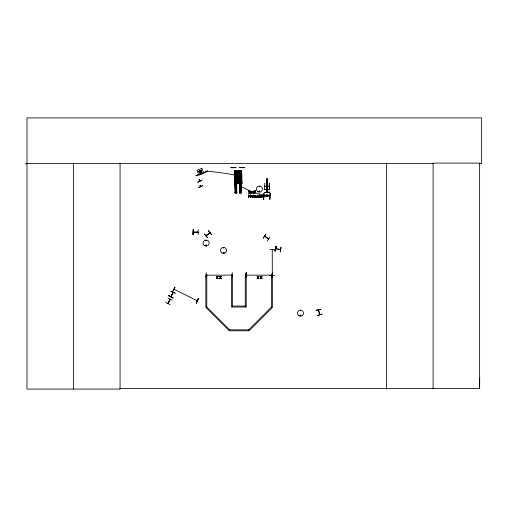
<?xml version="1.0" encoding="UTF-8"?>
<svg xmlns="http://www.w3.org/2000/svg" width="507" height="507" viewBox="0 0 507 507"><rect width="100%" height="100%" fill="white"/><g stroke="black" fill="none" stroke-linecap="round" stroke-linejoin="round"><path stroke-width="0.76" d="M479.28 163.628L481.65 163.628L481.65 117.916L26.985 117.916L26.985 389.084L120.134 389.084L120.07 388.552L479.628 388.552L479.698 378.748M206.583 235.47L206.127 235.787L206.425 235.311M209.556 233.207L209.797 232.713L206 235.641M209.987 232.878L209.606 233.1M264.717 236.313L268.583 239.063M268.685 238.924L264.774 236.085M272.227 249.64L272.468 307.008L271.53 307.008L248.684 329.848L229.627 329.848L228.961 330.513L206.121 307.673L206.786 307.008L206.786 274.705L205.842 274.705L205.842 307.008L206.786 307.008L229.627 329.848L229.627 330.792L248.684 330.792L248.684 329.848L249.349 330.513L272.196 307.673L271.53 307.008L271.53 274.705L272.468 274.705M272.158 274.978L271.619 275.149L272.424 275.073M205.88 240.502L206.317 240.755L205.962 240.4M206.412 245.426C205.956 244.165 205.608 246.453 206.463 245.35M206.603 245.35C205.386 246.77 205.88 243.949 206.552 245.236M223.302 247.91L223.828 247.841L223.34 247.967M224.037 252.689C222.655 254.216 223.568 250.921 223.948 252.904M259.166 186.506L259.609 186.76L259.254 186.405M258.969 191.234C259.78 192.92 260.034 190.068 259.045 191.139M300.74 310.721L300.258 310.518L300.695 310.772M300.157 315.43C301.133 314.543 300.467 316.292 300.233 315.576M300.955 315.43C299.738 316.85 300.233 314.029 300.905 315.316M200.595 170.479L201.406 172.551L200.132 173.267L200.411 171.493L200.221 171.93L200.658 172.12M276.201 246.339L275.003 251.041L276.169 246.332M275.022 251.047L275.96 246.294M275.2 251.085L276.131 246.326M280.504 249.571L275.808 248.867M272.196 275.143L272.417 275.567M318.478 309.999L319.683 314.695L318.656 310.005M170.846 296.608L173.134 292.482L172.722 292.735M171.233 296.348L171.043 296.76L173.128 292.438L170.979 296.785M172.748 292.799L172.893 292.444M167.874 303.49L168.324 303.078M170.187 299.339L168.045 303.522L170.238 299.25M240.552 183.61L240.299 183.09M201.025 171.353L201.628 170.073L200.449 173.141L198.56 171.284L201.628 170.073L200.449 173.141L200.132 172.253L201.133 171.86M170.827 296.715L171.277 296.297M167.899 303.446L170.035 299.155M223.283 252.524C223.492 253.899 224.29 251.738 223.289 252.613M235.977 183.103L235.85 182.983M240.559 183.109L240.229 183.078M170.865 291.335L175.333 293.223L170.891 291.272M172.703 291.36L174.858 287.019M172.887 291.449L175.023 287.101M174.414 289.592L173.977 289.408M196.754 300.74L197.267 300.803L196.792 300.784M196.196 303.072L198.357 298.737M165.783 302.445L170.111 304.618M172.279 300.271L167.975 298.053M193.256 232.054L198.104 232.054M169.991 299.206L169.984 299.751M263.228 238.094L265.896 234.038L263.285 238.132M270.047 237.023L267.278 240.996M259.172 191.209C260.484 190.74 258.779 192.387 259.28 191.107M223.771 252.892L223.365 252.892M206.748 275.168L206.305 275.143M206.406 275.168L232.25 275.143M246.263 274.978L246.757 275.143L246.218 275.143M280.441 249.539L275.859 248.607M198.072 232.263L193.306 232.225M209.885 232.916L206.127 235.787L209.949 232.821M208.618 230.666L211.558 234.513M207.528 237.625L204.372 233.942L207.477 237.669M206.349 245.73L206.019 245.775M199.935 170.815L200.297 170.669M199.688 171.125L200.69 170.732M200.962 171.423L199.961 171.816L199.593 170.878M201.406 172.551L200.404 172.944L198.56 171.284L200.132 173.267M200.392 173.743L202.147 173.052M206.577 171.36L201.742 173.502M195.968 175.631L202.198 173.179M196.013 175.758L206.679 171.613M316.153 310.341L320.906 309.378L316.146 310.316M316.197 310.512L320.899 309.346M235.666 183.61L235.685 183.09M231.813 274.927L232.25 274.978M223.492 252.41L223.821 252.543M238.886 170.682L241.687 170.644L241.833 183.762L239.031 183.807L238.886 170.682L239.089 183.807M234.481 172.012L236.902 171.987M239.089 172.012L241.516 171.987M234.488 172.9L236.915 172.874M239.101 172.9L241.522 172.874M234.507 174.237L236.927 174.205M239.114 174.237L241.535 174.205M234.513 175.416L236.934 175.39A230.723 159.432 -7.6 0 0 207.946 171.309M239.127 175.416L241.547 175.39M234.532 176.747L236.953 176.721M239.139 176.747L241.56 176.721M234.595 182.463L237.016 182.438M239.203 182.463L241.624 182.438M234.196 182.85L237.422 182.812M234.196 182.951L237.428 182.913M238.803 182.85L242.035 182.812M238.803 182.951L242.035 182.913M237.219 183.762L234.418 183.807L234.278 170.682L237.08 170.644L237.206 183.762L237.016 170.644M234.982 185.055L236.598 185.036M239.589 185.055L241.205 185.036M234.988 185.651L236.604 185.632M239.596 185.651L241.212 185.632M234.995 186.538L236.611 186.519M239.608 186.538L241.224 186.519A79.491 71.468 52.2 0 0 265.237 195.303M235.001 187.324L236.617 187.305M239.615 187.324L241.231 187.305M235.014 188.211L236.63 188.198M239.621 188.211L241.237 188.198M235.058 192.026L236.674 192.007M239.665 192.026L241.281 192.007M234.792 192.343L236.946 192.324M239.399 192.28L241.554 192.254M239.399 192.343L241.554 192.324M234.944 192.92L236.807 192.894L236.706 184.142L234.849 184.168L235.064 192.92M193.338 232.383L198.11 232.333M269.889 249.621L274.731 249.621M206.26 272.639L206.076 277.487M232.238 272.639L232.333 277.481M206.355 275.143L206.793 275.143M231.775 275.162L232.2 275.143M271.67 274.978L272.056 274.952M271.67 275.149L272.107 275.143L246.269 275.143M269.889 275.599L274.731 275.631M246.161 277.481L246.199 272.639L245.946 274.718M25.35 163.818L26.985 163.812M26.985 163.628L433.092 163.628M266.923 178.654L267.195 192.115L267.176 178.654M264.749 183.046L264.502 189.504L269.616 189.504L269.616 183.046L269.35 189.504M264.768 186.139L269.35 186.139M264.768 186.411L269.35 186.411M264.502 189.39L269.616 189.39M266.859 191.576L266.859 192.115L266.942 178.654M264.654 192.362L265.18 192.356M268.964 192.362L269.464 192.337M266.701 194.929L267.107 194.929M263.925 195.265L269.863 195.265M263.925 195.537L269.863 195.537M263.672 199.625L263.925 193.167L263.691 199.625M198.104 234.564L198.174 229.715M232.358 306.063L245.28 306.063M252.53 195.607L252.156 195.607A0.767 0.767 0 0 0 251.719 195.86L251.611 197.198L252.53 197.603A0.761 0.761 0 0 0 252.968 197.356L252.968 195.86M174.535 289.465L174.097 289.25L197.191 300.74M168.711 295.714L173.045 297.875M208.459 230.786L211.419 234.627M197.565 232.225L197.546 232.339M199.422 179.827L199.834 180.676L199.454 180.898L199.017 179.991L199.441 179.782L199.878 180.695L199.466 180.853L199.061 180.004M199.726 180.765L199.897 181.113M199.606 180.822L199.771 181.17M200.531 186.208L200.702 186.557M200.411 186.265L200.582 186.614M207.407 170.529L207.851 171.658M206.406 170.922L206.85 172.05M241.63 170.644L241.82 183.762M241.319 170.644L241.452 183.768M241.205 170.65L241.3 183.768M241.212 184.142L241.294 192.894L241.11 184.142M241.021 170.65L241.142 183.775M240.92 172.969L240.85 170.65L240.863 172.969M241.04 183.775L240.888 174.509L240.977 183.775M241.072 184.142L241.167 192.894M240.882 184.142L240.99 192.901L240.793 184.149M240.8 183.775L240.058 183.781M240.762 184.149L240.85 192.901M240.73 192.901L240.236 192.907M239.982 184.161L240.109 192.913M239.741 170.675L239.754 172.988M239.748 176.848L239.868 183.794M239.912 184.161L239.988 192.913M239.779 184.168L239.906 192.92M239.57 170.675L239.665 183.8M239.703 184.168L239.767 192.92M239.374 170.675L239.564 183.8M239.583 184.168L239.691 192.92M239.399 183.8L239.266 170.682L239.348 183.8M239.076 170.682L239.196 183.807M236.908 170.644L237.029 183.768M236.756 170.644L236.902 183.768L236.712 170.644M236.604 170.65L236.737 183.768M236.439 170.65L236.554 183.775L236.389 170.65M236.604 184.142L236.68 192.894M236.458 184.142L236.554 192.894M236.237 170.65L236.249 172.969M236.325 174.509L236.37 183.775M236.395 184.142L236.496 192.894M236.268 184.142L236.382 192.901M236.192 183.775L235.451 183.781M236.154 184.149L236.281 192.901M236.123 192.901L235.628 192.907M235.413 184.161L235.502 192.913M235.4 192.913L235.166 184.168M235.128 170.675L235.14 172.988M235.197 176.848L235.261 183.794M234.937 170.675L235.102 183.8M234.912 170.675L235.058 183.8M234.76 170.675L234.95 183.8M234.659 170.682L234.792 183.8M234.602 170.682L234.741 183.8M234.494 170.682L234.608 183.807M234.335 170.682L234.481 183.807M272.177 272.639L272.24 277.481M246.168 272.639L246.199 277.481M479.628 388.552L479.628 163.102L433.092 163.102L433.092 388.552M386.549 163.628L386.549 389.084M269.325 196.291L264.483 196.393M268.944 192.115L268.983 192.432M266.974 195.905L266.974 196.291M266.834 195.905L266.834 196.291M245.28 307.008L245.28 274.705L246.225 274.705L246.225 307.008L231.42 307.008L231.42 274.705L232.358 274.705L232.358 307.008M193.224 229.715L193.192 234.564M120.064 163.628L120.064 389.084M73.528 163.628L73.528 389.084M252.429 195.607A0.767 0.767 0 0 1 252.873 195.86M256.776 196.443C256.624 197.711 259.045 197.21 256.96 197.546A0.741 0.741 0 0 1 256.574 197.223L256.675 195.86L257.892 195.746L256.776 196.443M251.979 192.305C252.252 193.744 250.173 192.856 250.692 194.023L250.369 194.023L250.369 191.399L251.573 191.405L251.979 192.305M261.745 196.608L261.511 197.356A0.761 0.761 0 0 1 261.073 197.603L260.161 197.198L260.268 195.86A0.767 0.767 0 0 1 260.706 195.607L261.073 195.607A0.754 0.754 0 0 1 261.517 195.86L261.745 196.608M254.59 196.393L254.97 197.464L256.2 197.451L254.913 196.798L256.238 196.64L255.908 195.708L255.103 195.664L254.59 196.393M250.052 195.778L249.685 196.463L248.779 196.615L248.779 197.565L248.436 197.565L248.436 195.005L249.615 195.094L250.052 195.778M248.341 191.291C249.279 192.831 250.604 192.755 248.31 193.161C249.957 194.213 250.756 191.659 248.766 191.665C248.836 190.708 251.098 191.126 248.848 190.765A0.818 0.818 0 0 0 248.462 191.031L248.341 191.291M251.852 196.279C252.087 199.257 253.677 194.739 251.852 196.279M260.402 196.279C260.636 199.257 262.227 194.739 260.402 196.279M251.649 192.343C251.751 193.528 249.926 193.085 250.692 191.868L251.409 191.697L251.649 192.343M252.207 192.578L252.182 192.761A0.659 0.659 0 0 0 252.283 193.11L253.709 193.319L253.595 191.583L252.34 191.437L253.392 192.052L252.207 192.578M235.21 175.935C235.894 177.982 236.794 174.465 235.21 175.935M235.47 187.672C235.926 189.035 236.522 186.69 235.47 187.672M239.824 175.935C240.502 177.982 241.402 174.465 239.824 175.935M240.077 187.672C240.533 189.035 241.136 186.69 240.077 187.672M249.698 195.784L248.779 196.323L248.779 195.296L249.698 195.784M252.537 192.609L253.025 193.053L253.392 192.311L252.537 192.609M280.986 247.283L280.282 252.08L280.954 247.277M254.951 196.177C256.168 197.356 255.946 195.075 254.951 196.177M168.73 295.682L172.969 298.04L168.73 295.682M198.3 298.705L196.405 303.173L198.3 298.705M217.89 276.277L217.269 277.285L216.274 276.277L217.059 277.557L216.248 278.837L217.25 277.811L218.263 278.837L217.459 277.538L218.263 276.277L217.89 276.277M221.033 276.277L220.418 277.285L219.417 276.277L220.203 277.557L219.392 278.837L220.393 277.811L221.407 278.837L220.602 277.538L221.407 276.277L221.033 276.277M258.678 276.277L258.057 277.285L257.055 276.277L257.841 277.557L257.03 278.837L258.031 277.811L259.045 278.837L258.24 277.538L259.045 276.277L258.678 276.277M261.821 276.277L261.2 277.285L260.199 276.277L260.985 277.557L260.173 278.837L261.175 277.811L262.189 278.837L261.39 277.538L262.189 276.277L261.821 276.277M206.374 274.959L206.793 274.971L206.374 274.959M250.794 196.108L250.35 197.565L250.35 195.645L251.371 195.658L250.794 196.108M262.544 195.746L262.081 195.645L262.081 197.565L262.404 196.133L262.899 195.898L263.589 197.565L263.501 195.879L262.544 195.746M202.014 180.086L197.698 182.292L202.014 180.086M200.246 185.226L199.821 185.429L200.259 186.342L200.683 186.132L200.246 185.226M202.819 185.53L198.503 187.729L202.819 185.53M201.887 168.394L197.001 170.314L198.921 175.2L203.808 173.274L201.887 168.394M254.451 197.261L253.918 197.198L253.874 195.911L254.47 195.645L253.551 195.094C253.183 195.563 253.424 198.427 254.47 197.261M259.102 197.261L258.576 197.198L258.532 195.911L259.121 195.645L258.209 195.094C257.835 195.563 258.076 198.427 259.121 197.261M322.11 314.074L317.483 315.531L322.11 314.074M241.326 184.142L239.456 184.168L239.551 192.92L241.421 192.894L241.326 184.142M231.477 167.443L231.04 167.614L231.477 167.443M235.787 167.411L235.349 167.583L235.787 167.411M240.223 167.443C236.446 167.855 253.05 167.621 239.817 167.652L240.223 167.443M244.532 167.411L244.095 167.583L244.532 167.411M272.411 272.633L272.177 277.481L272.411 272.633M235.837 167.652L231.072 167.703L235.837 167.652M254.495 190.645L254.172 190.645L254.172 193.319L254.495 193.319L254.495 190.645M255.3 190.645L254.977 190.645L254.977 193.319L255.3 193.319L255.3 190.645M269.483 192.115L264.635 192.381L269.528 192.432L269.483 192.115M270.136 193.167L269.863 199.625L270.117 193.167M267.138 194.897L266.669 194.897L266.669 195.905L267.138 195.905L267.138 194.897M259.717 194.986L259.35 195.322L259.717 194.986M259.692 195.645L259.369 195.645L259.369 197.565L259.692 197.565L259.692 195.645M193.256 229.715L192.99 234.564L193.256 229.715M241.643 183.768L241.497 170.644L241.617 183.768M222.053 253.044A3.029 3.029 0 0 0 226.597 250.42A3.029 3.029 0 0 0 222.053 247.803A3.029 3.029 0 0 0 222.053 253.044M204.6 245.737A3.067 3.067 0 0 0 209.195 243.087A3.067 3.067 0 0 0 204.6 240.432A3.067 3.067 0 0 0 204.6 245.737M298.978 315.779A3.017 3.017 0 0 0 303.503 313.168A3.017 3.017 0 0 0 298.978 310.557A3.017 3.017 0 0 0 298.978 315.779M257.892 191.747A3.067 3.067 0 0 0 262.487 189.092A3.067 3.067 0 0 0 257.892 186.437A3.067 3.067 0 0 0 257.892 191.747"/></g></svg>
